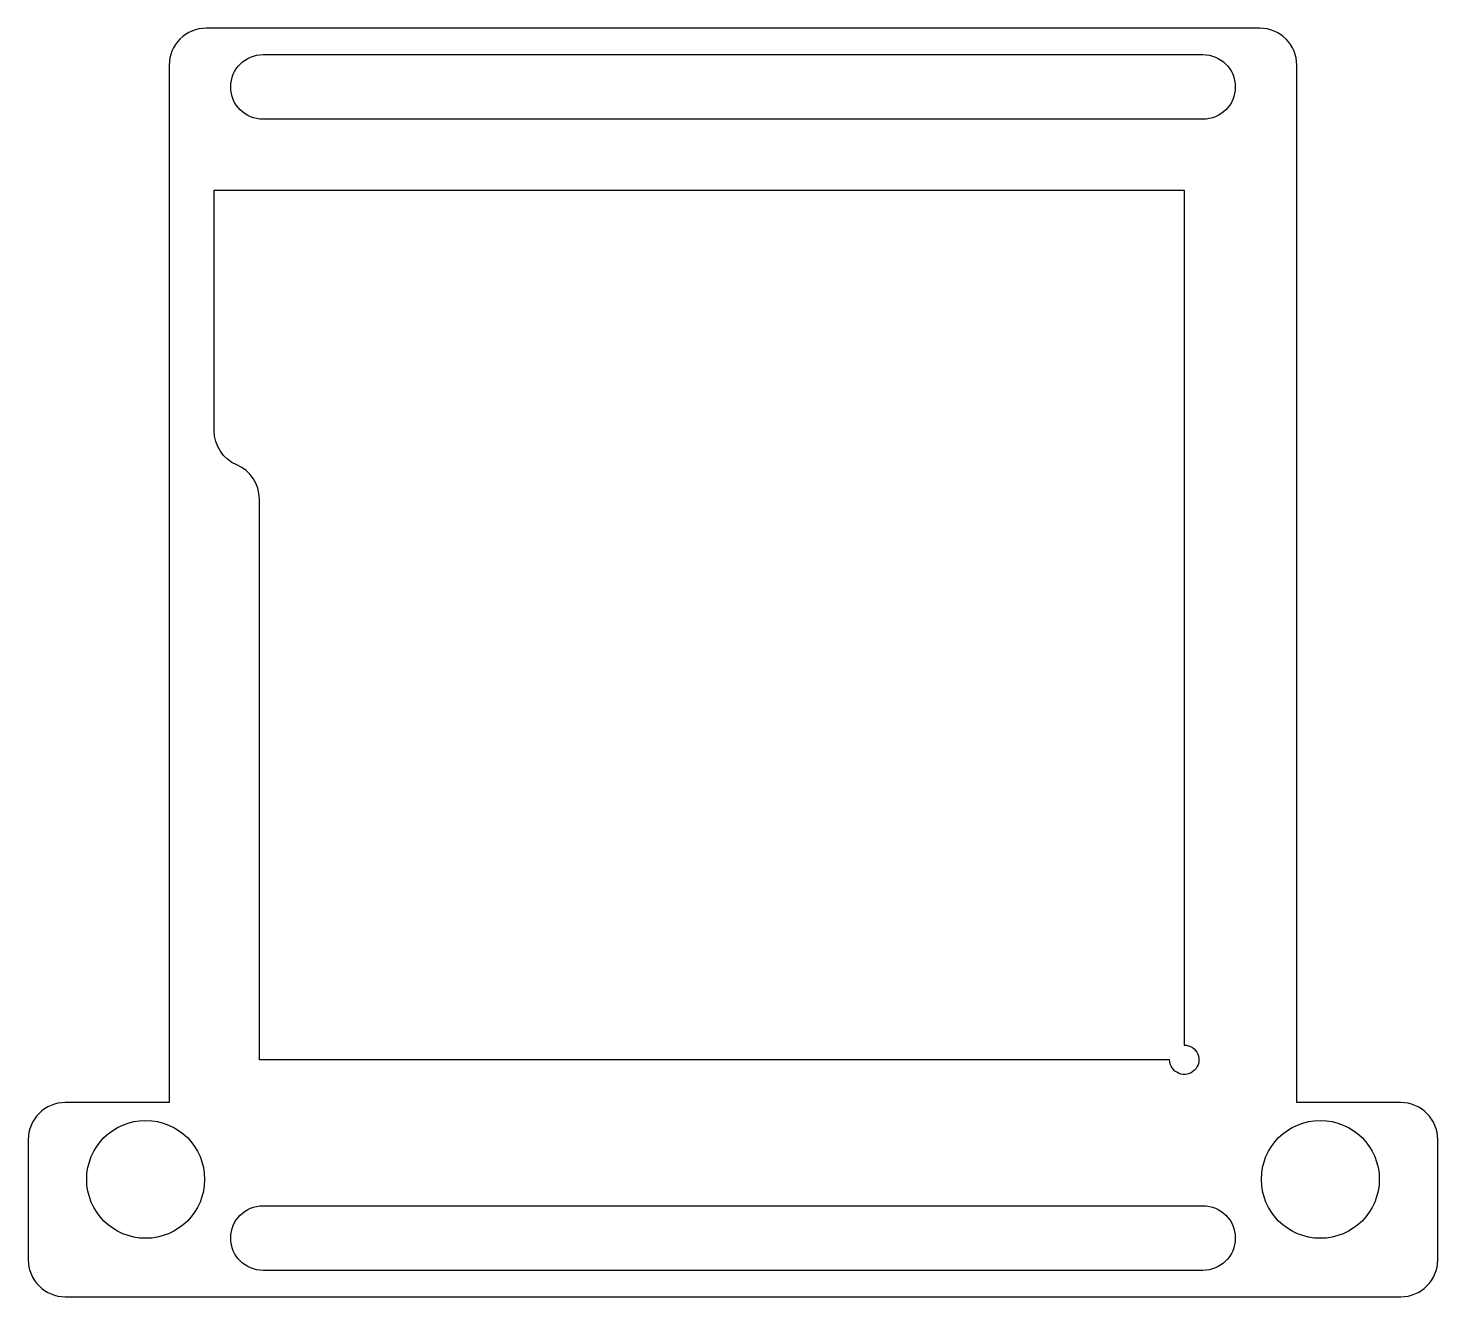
# Model space of a CAD drawing. Header units: millimetres. Extents: x -38.1 to 38.1, y -34.3 to 34.3.
import ezdxf

# ---------------------------------------------------------------- set-up
doc = ezdxf.new("R2010")
doc.units = ezdxf.units.MM

msp = doc.modelspace()

# ---------------------------------------------------------------- linework, layer by layer
for points in [[(-28.48, 34.29, 0.414214), (-30.48, 32.29), (-30.48, -23.79), (-36.1, -23.79, 0.414214), (-38.1, -25.79), (-38.1, -32.29, 0.414214), (-36.1, -34.29), (36.1, -34.29, 0.414214), (38.1, -32.29), (38.1, -25.79, 0.414214), (36.1, -23.79), (30.48, -23.79), (30.48, 32.29, 0.414214), (28.48, 34.29)], [(-25.4, 32.865), (25.4, 32.865, -1), (25.4, 29.365), (-25.4, 29.365, -1)], [(-25.605, 8.843, 0.300997), (-26.824, 10.684, -0.300997), (-28.042, 12.525), (-28.042, 25.525), (24.395, 25.525), (24.395, -20.681, -2.414214), (23.601, -21.475), (-25.605, -21.475)], [(-25.4, -29.365), (25.4, -29.365, -1), (25.4, -32.865), (-25.4, -32.865, -1)]]:
    msp.add_lwpolyline(points, format="xyb", close=True)
for centre in [(-31.75, -27.94), (31.75, -27.94)]:
    msp.add_circle(centre, 3.188)

doc.saveas('drawing.dxf')
